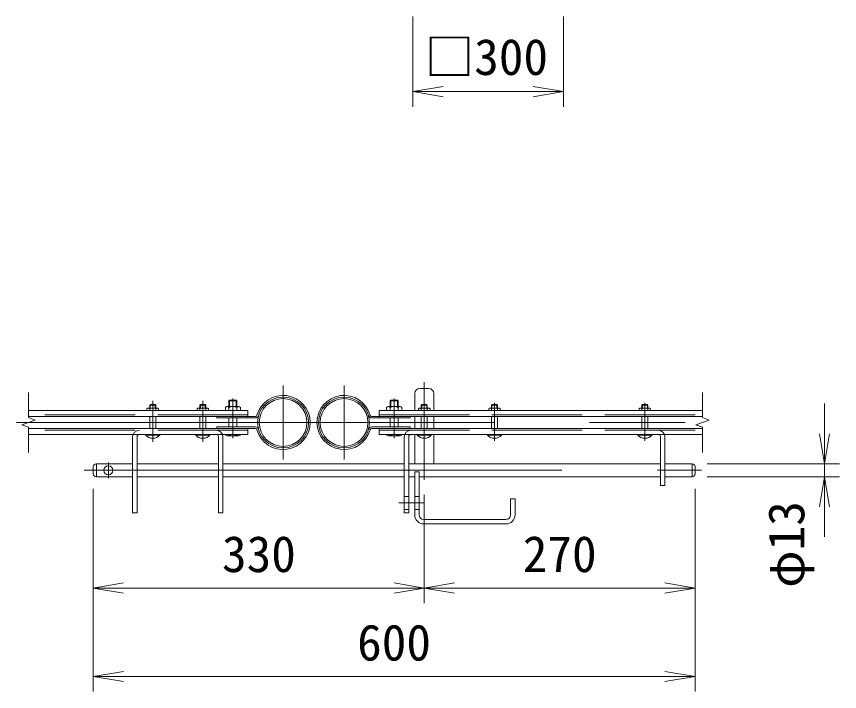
# Model space of a CAD drawing. Units: millimetres, scale not verified, with parts at other scales. Extents: x -6300 to 6300, y -4455 to 4455.
# Drawn here: x -3439 to -1798, y -3133 to -1786 of the extents above; entities that cross this region are included whole.
import ezdxf
from ezdxf.enums import TextEntityAlignment as Align

# ---------------------------------------------------------------- set-up
doc = ezdxf.new("R2010")
doc.units = ezdxf.units.MM
doc.header["$LTSCALE"] = 30
doc.linetypes.add('DASHED', pattern=[7.5, 6, -1.5])
doc.linetypes.add('USER1', pattern=[50.8, 31.75, -6.35, 6.35, -6.35])
for name, color, linetype, lineweight in [('0-3_D-BMK', 2, 'USER1', 13), ('0-4_D-STR1', 1, 'Continuous', 18), ('0-5_D-STR3', 3, 'Continuous', 13), ('0-9_D-STR-DIM', 7, 'Continuous', 9), ('0-A_0', 7, 'Continuous', 9)]:
    doc.layers.add(name, color=color, linetype=linetype, lineweight=lineweight)
doc.styles.add('ＭＳ ゴシック', font='')
doc.styles.get('ＭＳ ゴシック').set_extended_font_data('MS Gothic')

# ---------------------------------------------------------------- blocks, each defined once
blk = doc.blocks.new('_Open')
at = {"layer": '0-A_0'}
blk.add_line((-30, 5), (0, 0), dxfattribs=at)
blk.add_lwpolyline([(-30, -5), (0, 0), (-30, 0)], dxfattribs=at)

msp = doc.modelspace()

# ---------------------------------------------------------------- linework, layer by layer
at = {"layer": '0-3_D-BMK'}
for p, q in [((-2907.38, -2522.37), (-2907.38, -2669.6)), ((-2785.78, -2522.37), (-2785.78, -2669.6)), ((-2625.78, -2515.35), (-2625.78, -2710.38)), ((-3167.38, -2552.86), (-3167.38, -2634.88)), ((-3067.38, -2552.86), (-3067.38, -2634.88)), ((-3007.38, -2548.46), (-3007.38, -2627.16)), ((-2685.78, -2548.46), (-2685.78, -2627.16)), ((-2485.78, -2556.61), (-2485.78, -2632.73)), ((-2185.78, -2556.61), (-2185.78, -2632.73)), ((-3439.08, -2595.98), (-2050.59, -2595.98)), ((-3255.78, -2675.6), (-3255.78, -2707.17)), ((-3303.83, -2691.38), (-2072.69, -2691.38)), ((-2676.63, -2756.38), (-2626.35, -2756.38))]:
    msp.add_line(p, q, dxfattribs=at)
at = {"layer": '0-4_D-STR1'}
for centre, radius in [((-2907.38, -2595.98), 50.8), ((-2907.38, -2595.98), 47.6), ((-2785.78, -2595.98), 50.8), ((-2785.78, -2595.98), 47.6)]:
    msp.add_circle(centre, radius, dxfattribs=at)
at = {"layer": '0-5_D-STR3'}
for p, q in [((-2644.78, -2538.38), (-2644.78, -2571.78)), ((-2634.78, -2528.38), (-2616.78, -2528.38)), ((-2606.78, -2538.38), (-2606.78, -2571.78)), ((-3172.3, -2560.18), (-3173.38, -2561.27)), ((-3172.3, -2567.38), (-3172.3, -2560.18)), ((-3172.3, -2560.18), (-3162.46, -2560.18)), ((-3172.3, -2560.18), (-3162.46, -2560.18)), ((-3162.46, -2567.38), (-3162.46, -2560.18)), ((-3162.46, -2560.18), (-3161.38, -2561.27)), ((-3072.3, -2560.18), (-3073.38, -2561.27)), ((-3062.46, -2560.18), (-3072.3, -2560.18)), ((-3062.46, -2560.18), (-3072.3, -2560.18)), ((-3072.3, -2567.38), (-3072.3, -2560.18)), ((-3062.46, -2560.18), (-3061.38, -2561.27)), ((-3062.46, -2567.38), (-3062.46, -2560.18)), ((-3015.38, -2552.74), (-3014.03, -2551.38)), ((-2999.38, -2552.74), (-3015.38, -2552.74)), ((-3015.38, -2564.38), (-3015.38, -2552.74)), ((-3000.73, -2551.38), (-3014.03, -2551.38)), ((-3014.03, -2564.38), (-3014.03, -2551.38)), ((-3000.73, -2551.38), (-2999.38, -2552.74)), ((-3000.73, -2564.38), (-3000.73, -2551.38)), ((-2999.38, -2564.38), (-2999.38, -2552.74)), ((-2692.43, -2551.38), (-2693.78, -2552.74)), ((-2693.78, -2564.38), (-2693.78, -2552.74)), ((-2693.78, -2552.74), (-2677.78, -2552.74)), ((-2692.43, -2551.38), (-2679.13, -2551.38)), ((-2692.43, -2564.38), (-2692.43, -2551.38)), ((-2679.13, -2564.38), (-2679.13, -2551.38)), ((-2677.78, -2552.74), (-2679.13, -2551.38)), ((-2677.78, -2564.38), (-2677.78, -2552.74)), ((-2630.7, -2560.18), (-2631.78, -2561.27)), ((-2630.7, -2567.38), (-2630.7, -2560.18)), ((-2630.7, -2560.18), (-2620.86, -2560.18)), ((-2630.7, -2560.18), (-2620.86, -2560.18)), ((-2620.86, -2567.38), (-2620.86, -2560.18)), ((-2620.86, -2560.18), (-2619.78, -2561.27)), ((-2490.7, -2560.18), (-2491.78, -2561.27)), ((-2490.7, -2560.18), (-2480.86, -2560.18)), ((-2490.7, -2567.38), (-2490.7, -2560.18)), ((-2480.86, -2567.38), (-2480.86, -2560.18)), ((-2190.7, -2560.18), (-2191.78, -2561.27)), ((-2190.7, -2567.38), (-2190.7, -2560.18)), ((-2190.7, -2560.18), (-2180.86, -2560.18)), ((-2190.7, -2560.18), (-2180.86, -2560.18)), ((-2180.86, -2567.38), (-2180.86, -2560.18)), ((-2180.86, -2560.18), (-2179.78, -2561.27)), ((-2977.38, -2571.78), (-3414.93, -2571.78)), ((-3178.88, -2568.58), (-3178.88, -2571.78)), ((-3173.38, -2567.38), (-3173.38, -2561.27)), ((-3173.38, -2561.27), (-3161.38, -2561.27)), ((-3173.38, -2571.78), (-3173.38, -2568.58)), ((-3161.38, -2567.38), (-3161.38, -2561.27)), ((-3161.38, -2571.78), (-3161.38, -2568.58)), ((-3155.88, -2568.58), (-3155.88, -2571.78)), ((-3078.88, -2568.58), (-3078.88, -2571.78)), ((-3061.38, -2561.27), (-3073.38, -2561.27)), ((-3073.38, -2567.38), (-3073.38, -2561.27)), ((-3073.38, -2571.78), (-3073.38, -2568.58)), ((-3061.38, -2567.38), (-3061.38, -2561.27)), ((-3061.38, -2571.78), (-3061.38, -2568.58)), ((-3055.88, -2568.58), (-3055.88, -2571.78)), ((-3022.38, -2565.98), (-3022.38, -2571.78)), ((-2995.54, -2564.38), (-3019.22, -2564.38)), ((-3015.38, -2571.78), (-3015.38, -2565.98)), ((-2999.38, -2571.78), (-2999.38, -2565.98)), ((-2992.38, -2565.98), (-2992.38, -2571.78)), ((-2977.38, -2571.78), (-2977.38, -2586.98)), ((-2715.78, -2571.78), (-2715.78, -2586.98)), ((-2715.78, -2571.78), (-2070.66, -2571.78)), ((-2700.78, -2565.98), (-2700.78, -2571.78)), ((-2697.62, -2564.38), (-2673.94, -2564.38)), ((-2693.78, -2571.78), (-2693.78, -2565.98)), ((-2677.78, -2571.78), (-2677.78, -2565.98)), ((-2670.78, -2565.98), (-2670.78, -2571.78)), ((-2637.28, -2568.58), (-2637.28, -2571.78)), ((-2631.78, -2567.38), (-2631.78, -2561.27)), ((-2631.78, -2561.27), (-2619.78, -2561.27)), ((-2631.78, -2571.78), (-2631.78, -2568.58)), ((-2619.78, -2567.38), (-2619.78, -2561.27)), ((-2619.78, -2571.78), (-2619.78, -2568.58)), ((-2614.28, -2568.58), (-2614.28, -2571.78)), ((-2497.28, -2568.58), (-2497.28, -2571.78)), ((-2491.78, -2561.27), (-2479.78, -2561.27)), ((-2491.78, -2567.38), (-2491.78, -2561.27)), ((-2491.78, -2571.78), (-2491.78, -2568.58)), ((-2479.78, -2567.38), (-2479.78, -2561.27)), ((-2479.78, -2571.78), (-2479.78, -2568.58)), ((-2474.28, -2568.58), (-2474.28, -2571.78)), ((-2197.28, -2568.58), (-2197.28, -2571.78)), ((-2191.78, -2571.78), (-2191.78, -2568.58)), ((-2179.78, -2567.38), (-2179.78, -2561.27)), ((-2179.78, -2571.78), (-2179.78, -2568.58)), ((-2174.28, -2568.58), (-2174.28, -2571.78)), ((-2962.47, -2583.78), (-3414.93, -2583.78)), ((-3173.38, -2608.18), (-3173.38, -2583.78)), ((-3161.38, -2608.18), (-3161.38, -2583.78)), ((-3073.38, -2608.18), (-3073.38, -2583.78)), ((-3061.38, -2608.18), (-3061.38, -2583.78)), ((-3039.38, -2583.78), (-3039.38, -2586.98)), ((-2962.47, -2586.98), (-3039.38, -2586.98)), ((-3015.38, -2604.98), (-3015.38, -2586.98)), ((-2999.38, -2604.98), (-2999.38, -2586.98)), ((-2730.69, -2583.78), (-2070.66, -2583.78)), ((-2730.69, -2586.98), (-2653.78, -2586.98)), ((-2693.78, -2604.98), (-2693.78, -2586.98)), ((-2677.78, -2604.98), (-2677.78, -2586.98)), ((-2653.78, -2583.78), (-2653.78, -2586.98)), ((-2644.78, -2583.78), (-2644.78, -2608.18)), ((-2631.78, -2608.18), (-2631.78, -2583.78)), ((-2619.78, -2608.18), (-2619.78, -2583.78)), ((-2606.78, -2583.78), (-2606.78, -2608.18)), ((-2491.78, -2608.18), (-2491.78, -2583.78)), ((-2479.78, -2608.18), (-2479.78, -2583.78)), ((-2191.78, -2608.18), (-2191.78, -2583.78)), ((-2179.78, -2608.18), (-2179.78, -2583.78)), ((-2962.47, -2608.18), (-3414.93, -2608.18)), ((-2962.47, -2604.98), (-3039.38, -2604.98)), ((-3039.38, -2604.98), (-3039.38, -2608.18)), ((-3039.38, -2604.98), (-3039.38, -2608.18)), ((-2977.38, -2608.18), (-2977.38, -2620.18)), ((-2730.69, -2604.98), (-2653.78, -2604.98)), ((-2730.69, -2608.18), (-2070.66, -2608.18)), ((-2715.78, -2608.18), (-2715.78, -2620.18)), ((-2653.78, -2604.98), (-2653.78, -2608.18)), ((-2977.38, -2620.18), (-3414.93, -2620.18)), ((-3207.38, -2624.88), (-3207.38, -2776.38)), ((-3198.38, -2624.68), (-3198.38, -2776.38)), ((-3181.38, -2620.18), (-3153.38, -2620.18)), ((-3181.38, -2621.01), (-3181.38, -2620.18)), ((-3181.38, -2621.01), (-3153.38, -2621.01)), ((-3153.38, -2621.01), (-3153.38, -2620.18)), ((-3081.38, -2621.01), (-3081.38, -2620.18)), ((-3053.38, -2620.18), (-3081.38, -2620.18)), ((-3053.38, -2621.01), (-3081.38, -2621.01)), ((-3053.38, -2621.01), (-3053.38, -2620.18)), ((-3036.38, -2624.68), (-3036.38, -2776.38)), ((-3027.38, -2624.88), (-3027.38, -2776.38)), ((-3022.38, -2620.18), (-3022.38, -2621.18)), ((-3019.02, -2622.38), (-2995.82, -2622.38)), ((-3015.38, -2620.18), (-3015.38, -2621.18)), ((-2999.38, -2620.18), (-2999.38, -2621.18)), ((-2992.38, -2620.18), (-2992.38, -2621.18)), ((-2715.78, -2620.18), (-2070.66, -2620.18)), ((-2700.78, -2620.18), (-2700.78, -2621.18)), ((-2674.14, -2622.38), (-2697.34, -2622.38)), ((-2693.78, -2620.18), (-2693.78, -2621.18)), ((-2677.78, -2620.18), (-2677.78, -2621.18)), ((-2670.78, -2620.18), (-2670.78, -2621.18)), ((-2656.78, -2624.68), (-2656.78, -2776.38)), ((-2644.78, -2620.18), (-2644.78, -2678.38)), ((-2639.78, -2620.18), (-2611.78, -2620.18)), ((-2639.78, -2621.01), (-2639.78, -2620.18)), ((-2639.78, -2621.01), (-2611.78, -2621.01)), ((-2611.78, -2621.01), (-2611.78, -2620.18)), ((-2606.78, -2620.18), (-2606.78, -2678.38)), ((-2499.78, -2620.18), (-2471.78, -2620.18)), ((-2499.78, -2621.01), (-2499.78, -2620.18)), ((-2499.78, -2621.01), (-2471.78, -2621.01)), ((-2471.78, -2621.01), (-2471.78, -2620.18)), ((-2199.78, -2620.18), (-2171.78, -2620.18)), ((-2199.78, -2621.01), (-2199.78, -2620.18)), ((-2199.78, -2621.01), (-2171.78, -2621.01)), ((-2171.78, -2621.01), (-2171.78, -2620.18)), ((-2154.78, -2624.68), (-2154.78, -2721.38)), ((-2145.78, -2624.88), (-2145.78, -2721.38)), ((-3285.78, -2684.38), (-3285.78, -2698.38)), ((-3279.78, -2678.38), (-3207.38, -2678.38)), ((-3279.78, -2678.38), (-3279.78, -2704.38)), ((-3198.38, -2678.38), (-3036.38, -2678.38)), ((-3027.38, -2678.38), (-2665.78, -2678.38)), ((-2656.78, -2678.38), (-2154.78, -2678.38)), ((-2145.78, -2678.38), (-2091.78, -2678.38)), ((-2091.78, -2678.38), (-2091.78, -2704.38)), ((-2085.78, -2684.38), (-2085.78, -2698.38)), ((-3279.78, -2704.38), (-3207.38, -2704.38)), ((-3198.38, -2704.38), (-3036.38, -2704.38)), ((-3027.38, -2704.38), (-2665.78, -2704.38)), ((-2656.78, -2704.38), (-2644.78, -2704.38)), ((-2644.78, -2694.38), (-2644.78, -2780.38)), ((-2644.78, -2694.38), (-2635.78, -2694.38)), ((-2635.78, -2694.38), (-2635.78, -2780.38)), ((-2635.78, -2704.38), (-2154.78, -2704.38)), ((-2145.78, -2704.38), (-2091.78, -2704.38)), ((-2154.78, -2721.38), (-2145.78, -2721.38)), ((-2665.78, -2743.38), (-2656.78, -2743.38)), ((-2644.78, -2743.38), (-2635.78, -2743.38)), ((-2453.78, -2748.38), (-2453.78, -2780.38)), ((-2453.78, -2748.38), (-2444.78, -2748.38)), ((-2444.78, -2748.38), (-2444.78, -2780.38)), ((-2665.78, -2769.38), (-2656.78, -2769.38)), ((-2644.78, -2769.38), (-2635.78, -2769.38)), ((-3207.38, -2776.38), (-3198.38, -2776.38)), ((-3027.38, -2776.38), (-3036.38, -2776.38)), ((-2626.78, -2789.38), (-2462.78, -2789.38)), ((-2626.78, -2798.38), (-2462.78, -2798.38))]:
    msp.add_line(p, q, dxfattribs=at)
at = {"layer": '0-5_D-STR3', "linetype": 'DASHED'}
for p, q in [((-3176.17, -2567.38), (-3158.45, -2567.38)), ((-3058.59, -2567.38), (-3076.31, -2567.38)), ((-2634.57, -2567.38), (-2616.85, -2567.38)), ((-2494.57, -2567.38), (-2476.85, -2567.38)), ((-2194.57, -2567.38), (-2176.85, -2567.38)), ((-2977.38, -2580.58), (-3414.93, -2580.58)), ((-2715.78, -2580.58), (-2070.66, -2580.58)), ((-2977.38, -2611.38), (-3414.93, -2611.38)), ((-2715.78, -2611.38), (-2070.66, -2611.38))]:
    msp.add_line(p, q, dxfattribs=at)
at = {"layer": '0-5_D-STR3'}
for points in [[(-2490.7, -2560.18), (-2480.86, -2560.18), (-2479.78, -2561.27)], [(-2191.78, -2567.38), (-2191.78, -2561.27), (-2179.78, -2561.27)], [(-2665.78, -2624.88), (-2665.78, -2776.38), (-2656.78, -2776.38)]]:
    msp.add_lwpolyline(points, dxfattribs=at)
msp.add_circle((-3255.78, -2691.38), 9, dxfattribs=at)
for centre, radius, start, end in [((-2907.38, -2595.98), 54, 195.6185, 164.3815), ((-2785.78, -2595.98), 54, 15.6185, 344.3815), ((-2634.78, -2538.38), 10, 90, 180), ((-2616.78, -2538.38), 10, 0, 90), ((-3176.13, -2571.13), 3.75, 42.84372, 137.15628), ((-3167.38, -2582.98), 15.6, 67.38014, 112.61986), ((-3158.63, -2571.12), 3.74, 42.69541, 137.30459), ((-3076.13, -2571.12), 3.74, 42.69541, 137.30459), ((-3067.38, -2582.98), 15.6, 67.38014, 112.61986), ((-3058.63, -2571.13), 3.75, 42.84372, 137.15628), ((-3018.88, -2568.98), 4.6, 40.52088, 139.47912), ((-3007.38, -2585.18), 20.8, 67.38014, 112.61986), ((-2995.88, -2568.98), 4.6, 40.52088, 139.47912), ((-2697.28, -2568.98), 4.6, 40.52088, 139.47912), ((-2685.78, -2585.18), 20.8, 67.38014, 112.61986), ((-2674.28, -2568.98), 4.6, 40.52088, 139.47912), ((-2634.53, -2571.13), 3.75, 42.84372, 137.15628), ((-2625.78, -2582.98), 15.6, 67.38014, 112.61986), ((-2617.03, -2571.12), 3.74, 42.69541, 137.30459), ((-2494.53, -2571.13), 3.75, 42.84372, 137.15628), ((-2485.78, -2582.98), 15.6, 67.38014, 112.61986), ((-2477.03, -2571.12), 3.74, 42.69541, 137.30459), ((-2194.53, -2571.13), 3.75, 42.84372, 137.15628), ((-2185.78, -2582.98), 15.6, 67.38014, 112.61986), ((-2177.03, -2571.12), 3.74, 42.69541, 137.30459), ((-2962.47, -2580.58), 3.2, 270, 344.3815), ((-2962.47, -2580.58), 6.4, 270, 344.3815), ((-2730.69, -2580.58), 6.4, 195.6185, 270), ((-2730.69, -2580.58), 3.2, 195.6185, 270), ((-2962.47, -2611.38), 6.4, 15.6185, 90), ((-2962.47, -2611.38), 3.2, 15.6185, 90), ((-2730.69, -2611.38), 6.4, 90, 164.3815), ((-2730.69, -2611.38), 3.2, 90, 164.3815), ((-3193.88, -2624.88), 13.5, 90, 180), ((-3193.88, -2624.68), 4.5, 90, 180), ((-3167.38, -2609.38), 18.2, 219.71514, 320.28486), ((-3067.38, -2609.38), 18.2, 219.71514, 320.28486), ((-3040.88, -2624.88), 13.5, 0, 90), ((-3040.88, -2624.68), 4.5, 0, 90), ((-3018.88, -2616.69), 5.7, 232.09851, 307.90149), ((-3007.38, -2595.12), 27.27, 252.93847, 287.06153), ((-2995.88, -2616.68), 5.7, 232.14171, 307.85829), ((-2697.28, -2616.68), 5.7, 232.14171, 307.85829), ((-2685.78, -2595.12), 27.27, 252.93847, 287.06153), ((-2674.28, -2616.69), 5.7, 232.09851, 307.90149), ((-2652.28, -2624.88), 13.5, 90, 180), ((-2652.28, -2624.68), 4.5, 90, 180), ((-2625.78, -2609.38), 18.2, 219.71514, 320.28486), ((-2485.78, -2609.38), 18.2, 219.71514, 320.28486), ((-2185.78, -2609.38), 18.2, 219.71514, 320.28486), ((-2159.28, -2624.88), 13.5, 0, 90), ((-2159.28, -2624.68), 4.5, 0, 90), ((-3279.78, -2684.38), 6, 90, 180), ((-2091.78, -2684.38), 6, 0, 90), ((-3279.78, -2698.38), 6, 180, 270), ((-2091.78, -2698.38), 6, 270, 0), ((-2626.78, -2780.38), 18, 180, 270), ((-2626.78, -2780.38), 9, 180, 270), ((-2462.78, -2780.38), 9, 270, 0), ((-2462.78, -2780.38), 18, 270, 0)]:
    msp.add_arc(centre, radius, start, end, dxfattribs=at)
at = {"layer": '0-9_D-STR-DIM'}
for p, q in [((-2648.31, -1786.16), (-2648.31, -1966.16)), ((-2348.31, -1786.16), (-2348.31, -1966.16)), ((-2588.31, -1936.16), (-2408.31, -1936.16)), ((-3414.93, -2586.36), (-3414.93, -2535.98)), ((-2070.66, -2586.36), (-2070.66, -2535.98)), ((-1827.55, -2618.38), (-1827.55, -2558.38)), ((-3428.15, -2600.79), (-3401.72, -2591.17)), ((-3401.72, -2591.17), (-3414.93, -2586.36)), ((-2083.88, -2600.79), (-2057.45, -2591.17)), ((-2057.45, -2591.17), (-2070.66, -2586.36)), ((-3414.93, -2605.6), (-3428.15, -2600.79)), ((-3414.93, -2655.98), (-3414.93, -2605.6)), ((-2070.66, -2605.6), (-2083.88, -2600.79)), ((-2070.66, -2655.98), (-2070.66, -2605.6)), ((-2061.78, -2678.38), (-1797.55, -2678.38)), ((-1827.55, -2678.38), (-1827.55, -2704.38)), ((-2061.78, -2704.38), (-1797.55, -2704.38)), ((-3285.78, -2728.38), (-3285.78, -2956.12)), ((-3285.78, -2728.38), (-3285.78, -3132.63)), ((-2625.78, -2740.38), (-2625.78, -2956.12)), ((-2625.78, -2740.38), (-2625.78, -2956.12)), ((-2085.78, -2728.38), (-2085.78, -2956.12)), ((-2085.78, -2728.38), (-2085.78, -3132.63)), ((-1827.55, -2764.38), (-1827.55, -2824.38)), ((-3225.78, -2926.12), (-2685.78, -2926.12)), ((-2565.78, -2926.12), (-2145.78, -2926.12)), ((-3225.78, -3102.63), (-2145.78, -3102.63))]:
    msp.add_line(p, q, dxfattribs=at)

# ---------------------------------------------------------------- block references
at = {"layer": '0-9_D-STR-DIM', "xscale": 2, "yscale": 2}
for p, rotation in [((-2648.31, -1936.16), 180), ((-1827.55, -2678.38), 270), ((-1827.55, -2704.38), 90), ((-3285.78, -2926.12), 180), ((-2625.78, -2926.12), 180), ((-3285.78, -3102.63), 180)]:
    msp.add_blockref('_Open', p, dxfattribs=dict(at, rotation=rotation))
for p in [(-2348.31, -1936.16), (-2625.78, -2926.12), (-2085.78, -2926.12), (-2085.78, -3102.63)]:
    msp.add_blockref('_Open', p, dxfattribs=at)

# ---------------------------------------------------------------- texts
at = {"layer": '0-9_D-STR-DIM', "style": 'ＭＳ ゴシック'}
for s, p in [('□300', (-2624.54, -1924.53)), ('330', (-3029.09, -2916)), ('270', (-2429.28, -2916)), ('600', (-2759.65, -3092.51))]:
    msp.add_text(s, height=72.14, dxfattribs=at).set_placement(p, align=Align.BOTTOM_LEFT)
msp.add_text('φ13', height=72.14, rotation=90, dxfattribs=at).set_placement((-1846.1, -2925.72), align=Align.BOTTOM_LEFT)

doc.saveas('drawing.dxf')
